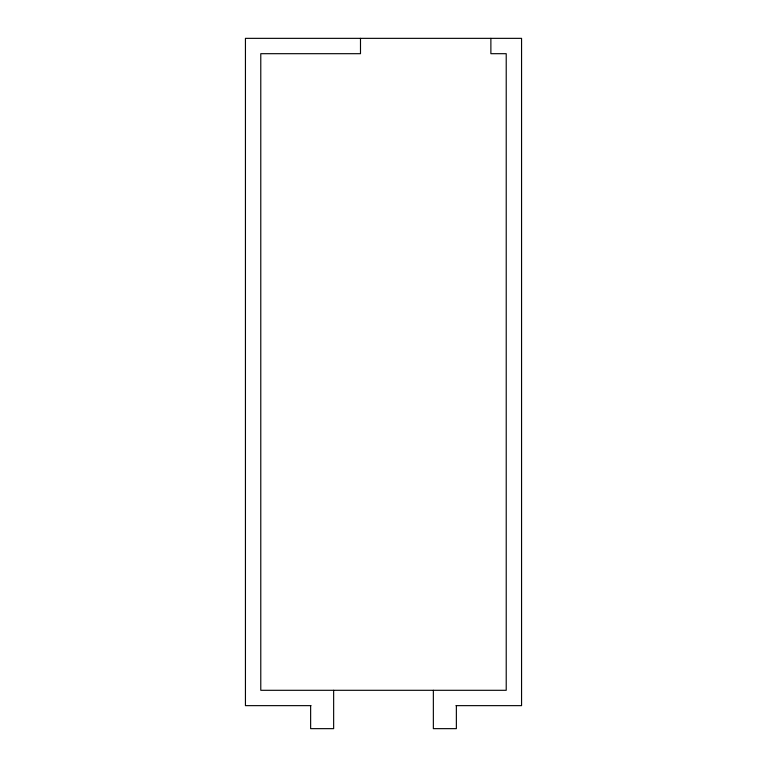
<?xml version="1.0" encoding="UTF-8"?>
<svg xmlns="http://www.w3.org/2000/svg" width="767" height="767" viewBox="0 0 767 767"><rect width="100%" height="100%" fill="white"/><g stroke="black" fill="none" stroke-linecap="round" stroke-linejoin="round"><path stroke-width="1.15" d="M310.999 705.64L245.44 705.64L245.44 38.35L521.56 38.35L521.56 705.64L456.001 705.64M490.88 38.35L490.88 53.69L506.22 53.69L506.22 690.3L260.78 690.3L260.78 53.69L360.49 53.69L360.49 38.35M456.365 705.64L456.365 728.65L433.355 728.65L433.355 690.3M333.645 690.3L333.645 728.65L310.635 728.65L310.635 705.64"/></g></svg>
